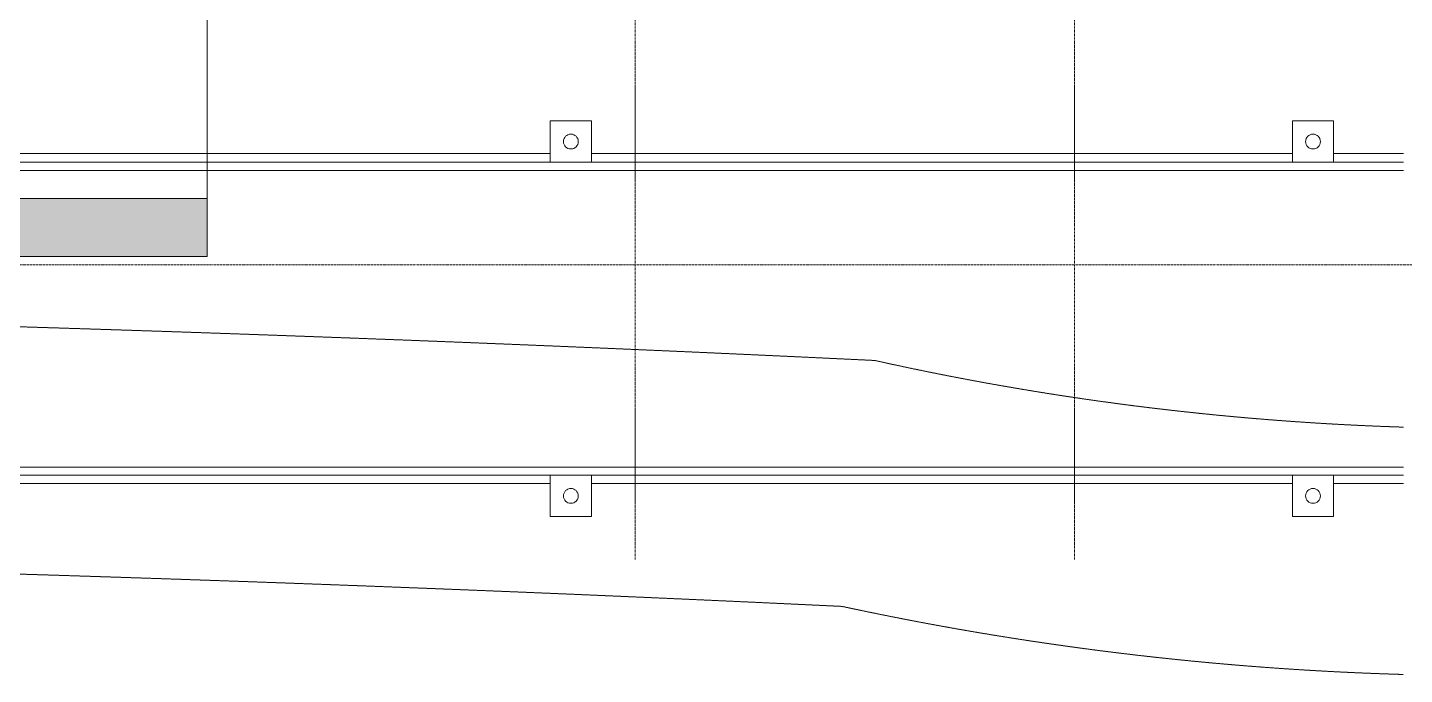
# Model space of a CAD drawing. Header units: inches. Extents: x 22 to 382261, y 22 to 371281.
# Drawn here: x 146299 to 154649, y 237797 to 241722 of the extents above; entities that cross this region are included whole.
import ezdxf

# ---------------------------------------------------------------- set-up
doc = ezdxf.new("R2010")
doc.units = ezdxf.units.IN
doc.header["$MEASUREMENT"] = 0
for name, pattern in [('_Grundgrenze_', [9, 4, -1, 1, -1, 1, -1]), ('Grid Line 1_2_', [22.225, 12.7, -3.175, 3.175, -3.175]), ('Hidden 1_8_', [4.7625, 3.175, -1.5875])]:
    doc.linetypes.add(name, pattern=pattern)
for name, color, linetype, lineweight in [('A-ANNO-SYMB', 150, 'Continuous', 9), ('A-DETL-HDLN', 90, 'Hidden 1_8_', 9), ('G-ANNO-SYMB', 111, 'Continuous', 9), ('Q-CASE', 31, 'Continuous', 9), ('S-GRID', 1, 'Continuous', 9)]:
    doc.layers.add(name, color=color, linetype=linetype, lineweight=lineweight)

# ---------------------------------------------------------------- blocks, each defined once
blk = doc.blocks.new('Casework 1 - Casework 1-382926-01-Ground floor DIMENSION PLAN')
at = {"layer": 'Q-CASE'}
for p, q in [((15781.2, -6741.8), (15531.2, -6741.8)), ((15531.2, -6741.8), (15531.2, -6991.8)), ((15781.2, -6991.8), (15781.2, -6741.8)), ((20281.2, -6741.8), (20031.2, -6741.8)), ((20031.2, -6741.8), (20031.2, -6991.8)), ((20281.2, -6991.8), (20281.2, -6741.8)), ((15531.2, -6939), (11281.2, -6939)), ((11281.2, -6991.8), (15531.2, -6991.8)), ((15531.2, -6991.8), (15781.2, -6991.8)), ((20031.2, -6939), (15781.2, -6939)), ((15781.2, -6991.8), (20031.2, -6991.8)), ((20031.2, -6991.8), (20281.2, -6991.8)), ((20704.6, -6939), (20281.2, -6939)), ((20281.2, -6991.8), (20704.6, -6991.8)), ((-14768.8, -7041.8), (20704.6, -7041.8)), ((20704.6, -8841.8), (-14547.8, -8841.8)), ((11281.2, -8891.9), (15531.2, -8891.9)), ((15531.2, -8891.8), (15531.2, -9141.8)), ((15781.2, -8891.8), (15531.2, -8891.8)), ((15781.2, -9141.8), (15781.2, -8891.8)), ((15781.2, -8891.9), (20031.2, -8891.9)), ((20031.2, -8891.8), (20031.2, -9141.8)), ((20281.2, -8891.8), (20031.2, -8891.8)), ((20281.2, -9141.8), (20281.2, -8891.8)), ((20281.2, -8891.9), (20704.6, -8891.9)), ((15531.2, -8941.8), (11281.2, -8941.8)), ((20031.2, -8941.8), (15781.2, -8941.8)), ((20704.6, -8941.8), (20281.2, -8941.8)), ((15531.2, -9141.8), (15781.2, -9141.8)), ((20031.2, -9141.8), (20281.2, -9141.8))]:
    blk.add_line(p, q, dxfattribs=at)
at = {"layer": 'Q-CASE', "lineweight": 18}
for centre, start, end in [((15656.2, -6866.8), 0, 180), ((20156.2, -6866.8), 0, 180), ((15656.2, -6866.8), 180, 0), ((20156.2, -6866.8), 180, 0), ((15656.2, -9016.8), 0, 180), ((15656.2, -9016.8), 180, 0), ((20156.2, -9016.8), 0, 180), ((20156.2, -9016.8), 180, 0)]:
    blk.add_arc(centre, 45, start, end, dxfattribs=at)
blk = doc.blocks.new('Section - M_Section Tail - Filled-28045-01-Ground floor DIMENSION PLAN')
at = {"layer": 'G-ANNO-SYMB'}
blk.add_hatch(color=256, dxfattribs=at).paths.add_polyline_path([(0, 9), (0, 0), (-2, 0), (-2, 9)])
for p, q in [((0, 9), (-2, 9)), ((-2, 9), (-2, 0)), ((0, 0), (0, 9)), ((-2, 0), (0, 0))]:
    blk.add_line(p, q, dxfattribs=at)

msp = doc.modelspace()

# ---------------------------------------------------------------- linework, layer by layer
at = {"layer": 'A-ANNO-SYMB', "linetype": '_Grundgrenze_'}
msp.add_line((121256.9, 240282), (156414.3, 240282), dxfattribs=at)
at = {"layer": 'A-DETL-HDLN'}
for centre, radius, start, end in [((137307.4, -52776.1), 292819.3, 87.234403, 90.740858), ((155187.9, 256529.3), 17240.3, 257.43021, 268.18602), ((137307.4, -52776.1), 291319.3, 87.259142, 90.740858), ((155187.9, 256529.3), 18740.3, 257.83219, 268.33128)]:
    msp.add_arc(centre, radius, start, end, dxfattribs=at)
at = {"layer": 'G-ANNO-SYMB'}
msp.add_line((147388.6, 261896.9), (147388.6, 240684), dxfattribs=at)
at = {"layer": 'S-GRID', "linetype": 'Grid Line 1_2_'}
for p, q in [((149983.8, 238493.9), (149983.8, 262908)), ((152648.8, 238493.9), (152648.8, 262908))]:
    msp.add_line(p, q, dxfattribs=at)

# ---------------------------------------------------------------- block references
at = {"layer": 'G-ANNO-SYMB', "xscale": 174.9999999999999, "yscale": 174.9999999999999, "zscale": 174.9999999999999, "rotation": 89.99999999999937}
msp.add_blockref('Section - M_Section Tail - Filled-28045-01-Ground floor DIMENSION PLAN', (147388.6, 240684), dxfattribs=at)
at = {"layer": 'Q-CASE'}
msp.add_blockref('Casework 1 - Casework 1-382926-01-Ground floor DIMENSION PLAN', (133937.6, 247897.3), dxfattribs=at)

doc.saveas('drawing.dxf')
